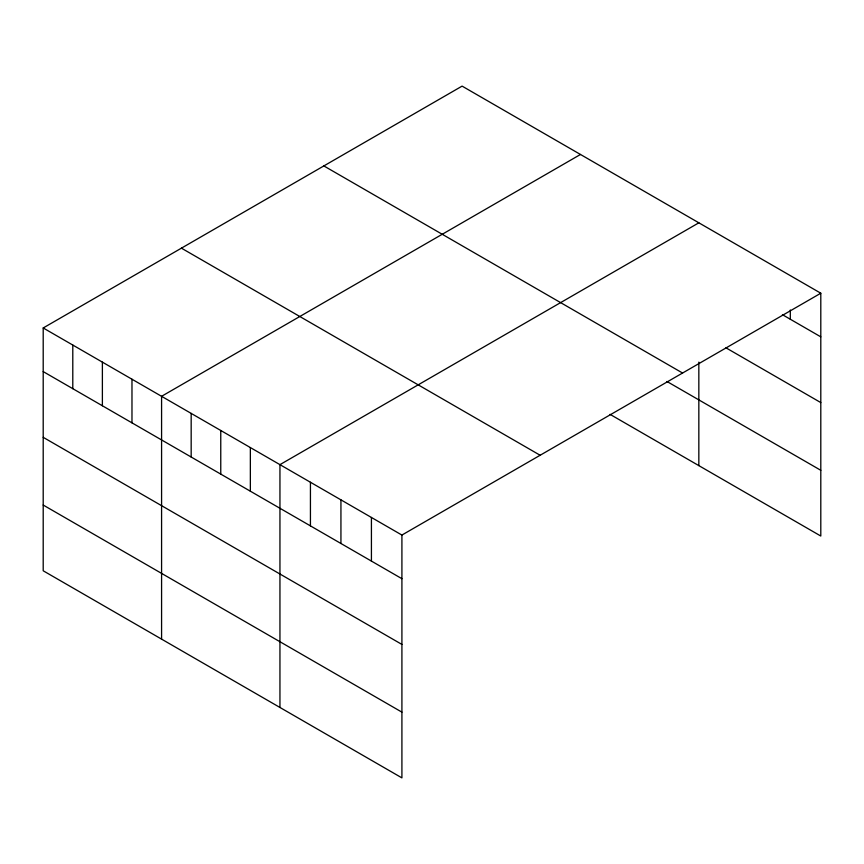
<?xml version="1.0" encoding="UTF-8"?>
<svg xmlns="http://www.w3.org/2000/svg" width="864" height="864" viewBox="0 0 864 864"><rect width="100%" height="100%" fill="white"/><g stroke="black" fill="none" stroke-linecap="round" stroke-linejoin="round"><path stroke-width="1.3" d="M820.8 293.22L401.911 535.064L401.911 777.881L43.2 570.78L43.2 327.964L462.089 86.119L820.8 293.22L820.8 536.036L610.06 414.364M580.468 154.472L161.579 396.306L161.579 639.122M698.836 222.815L279.947 464.648L279.947 707.465M782.406 314.68L820.8 336.852M725.944 347.814L820.8 402.581M323.86 165.931L682.571 373.032M666.965 381.488L820.8 470.297M181.429 248.162L540.14 455.263M43.2 327.964L401.911 535.064M43.2 371.596L401.911 578.696M43.2 437.324L401.911 644.425M43.2 505.04L401.911 712.141M790.312 309.992L790.312 319.248M698.836 362.124L698.836 465.62M371.423 517.46L371.423 561.092M340.934 499.856L340.934 543.488M310.435 482.252L310.435 525.884M250.355 447.563L250.355 491.195M220.763 430.477L220.763 474.109M191.171 413.392L191.171 457.024M131.976 379.22L131.976 422.852M102.384 362.135L102.384 405.767M72.792 345.049L72.792 388.681"/></g></svg>
